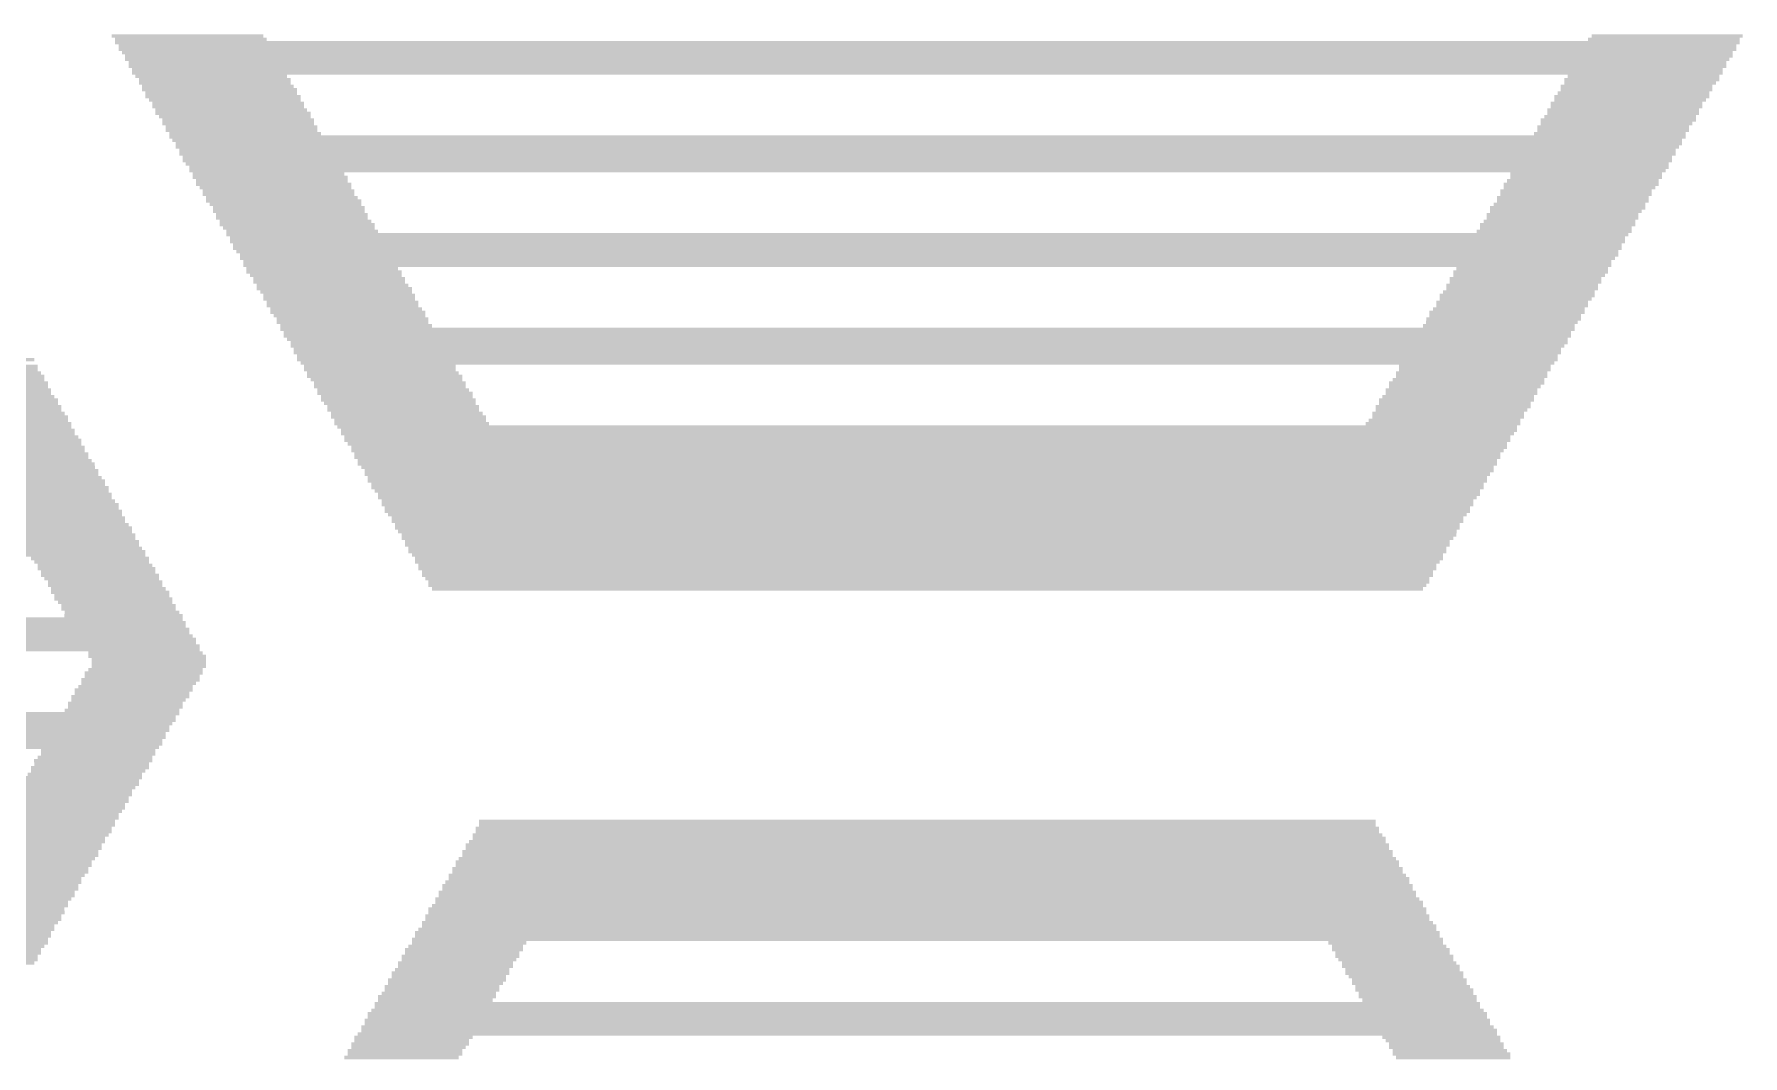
# Model space of a CAD drawing. Extents: x -51 to 50, y -27 to 29.
# Drawn here: x -38.64 to -27.91, y -3.95 to 2.47 of the extents above; entities that cross this region are included whole.
import ezdxf

# ---------------------------------------------------------------- set-up
doc = ezdxf.new("R2010")
doc.units = 0
doc.layers.add('201', color=6, linetype='CONTINUOUS')

# ---------------------------------------------------------------- blocks, each defined once
blk = doc.blocks.new('RECT')
blk.add_solid([(-0.5, -0.5), (0.5, -0.5), (-0.5, 0.5), (0.5, 0.5)])

msp = doc.modelspace()

# ---------------------------------------------------------------- block references
at = {"layer": '201', "rotation": 180}
for p, xscale, yscale in [((-37.6771, 2.4553), 0.9525, 0.0211), ((-37.6568, 2.4342), 0.9525, 0.0211), ((-33.0314, 2.413), 10.2032, 0.0213), ((-33.0302, 2.3918), 10.16, 0.0211), ((-33.0302, 2.3707), 10.16, 0.0211), ((-28.4061, 2.4342), 0.9525, 0.0211), ((-28.3845, 2.4553), 0.95, 0.0211), ((-33.0314, 2.3495), 10.1168, 0.0213), ((-33.0213, 2.3283), 10.0965, 0.0211), ((-33.0314, 2.3072), 10.0762, 0.0211), ((-33.0302, 2.286), 10.033, 0.0213), ((-33.0302, 2.2648), 10.033, 0.0211), ((-33.0314, 2.2437), 9.9898, 0.0211), ((-33.0314, 2.2225), 9.9898, 0.0213), ((-37.5298, 2.2013), 0.9525, 0.0211), ((-37.5069, 2.1802), 0.9525, 0.0211), ((-37.5069, 2.159), 0.9525, 0.0213), ((-37.4866, 2.1378), 0.9525, 0.0211), ((-28.5763, 2.1378), 0.9525, 0.0211), ((-28.5433, 2.1802), 0.9728, 0.0211), ((-28.5534, 2.159), 0.9525, 0.0213), ((-28.5331, 2.2013), 0.9525, 0.0211), ((-37.4764, 2.1167), 0.9728, 0.0211), ((-37.4663, 2.0955), 0.9525, 0.0213), ((-37.4548, 2.0743), 0.9754, 0.0211), ((-37.4434, 2.0532), 0.9525, 0.0211), ((-37.4231, 2.032), 0.9525, 0.0213), ((-28.6398, 2.032), 0.9525, 0.0213), ((-28.6068, 2.0743), 0.9728, 0.0211), ((-28.6169, 2.0532), 0.9525, 0.0211), ((-28.5966, 2.0955), 0.9525, 0.0213), ((-28.5763, 2.1167), 0.9525, 0.0211), ((-37.4231, 2.0108), 0.9525, 0.0211), ((-37.4028, 1.9897), 0.9525, 0.0211), ((-37.3913, 1.9685), 0.9754, 0.0213), ((-37.3799, 1.9473), 0.9525, 0.0211), ((-37.3596, 1.9262), 0.9525, 0.0211), ((-28.6918, 1.9262), 0.9754, 0.0211), ((-28.6804, 1.9473), 0.9525, 0.0211), ((-28.6601, 1.9897), 0.9525, 0.0211), ((-28.6601, 1.9685), 0.9525, 0.0213), ((-28.6398, 2.0108), 0.9525, 0.0211), ((-37.3596, 1.905), 0.9525, 0.0213), ((-37.3393, 1.8838), 0.9525, 0.0211), ((-37.3393, 1.8627), 0.9525, 0.0211), ((-37.3164, 1.8415), 0.9525, 0.0213), ((-33.0302, 1.8203), 9.525, 0.0211), ((-28.7439, 1.8415), 0.9525, 0.0213), ((-28.7236, 1.8838), 0.9525, 0.0211), ((-28.7236, 1.8627), 0.9525, 0.0211), ((-28.7033, 1.905), 0.9525, 0.0213), ((-33.0314, 1.7992), 9.4818, 0.0211), ((-33.0213, 1.778), 9.4615, 0.0213), ((-33.0314, 1.7568), 9.4412, 0.0211), ((-33.0302, 1.7357), 9.398, 0.0211), ((-33.0302, 1.7145), 9.398, 0.0213), ((-33.0314, 1.6933), 9.3548, 0.0211), ((-33.0314, 1.6722), 9.3548, 0.0211), ((-33.0314, 1.651), 9.3142, 0.0213), ((-33.0302, 1.6087), 9.271, 0.0211), ((-33.02, 1.6298), 9.2913, 0.0211), ((-37.1691, 1.5875), 0.9525, 0.0213), ((-37.1589, 1.5663), 0.9728, 0.0211), ((-37.1488, 1.5452), 0.9525, 0.0211), ((-37.1373, 1.524), 0.9754, 0.0213), ((-37.1259, 1.5028), 0.9525, 0.0211), ((-28.9243, 1.524), 0.9728, 0.0213), ((-28.9344, 1.5028), 0.9525, 0.0211), ((-28.9141, 1.5452), 0.9525, 0.0211), ((-28.8938, 1.5875), 0.9525, 0.0213), ((-28.8938, 1.5663), 0.9525, 0.0211), ((-37.1056, 1.4817), 0.9525, 0.0211), ((-37.1056, 1.4605), 0.9525, 0.0213), ((-37.0853, 1.4393), 0.9525, 0.0211), ((-37.0738, 1.4182), 0.9754, 0.0211), ((-37.0624, 1.397), 0.9525, 0.0213), ((-28.9979, 1.397), 0.9525, 0.0213), ((-28.9776, 1.4393), 0.9525, 0.0211), ((-28.9776, 1.4182), 0.9525, 0.0211), ((-28.9573, 1.4817), 0.9525, 0.0211), ((-28.9573, 1.4605), 0.9525, 0.0213), ((-37.0421, 1.3758), 0.9525, 0.0211), ((-37.0421, 1.3547), 0.9525, 0.0211), ((-37.0218, 1.3335), 0.9525, 0.0213), ((-37.0218, 1.3123), 0.9525, 0.0211), ((-36.9989, 1.2912), 0.9525, 0.0211), ((-29.0614, 1.2912), 0.9525, 0.0211), ((-29.0411, 1.3335), 0.9525, 0.0213), ((-29.0411, 1.3123), 0.9525, 0.0211), ((-29.0208, 1.3547), 0.9525, 0.0211), ((-29.0093, 1.3758), 0.9754, 0.0211), ((-36.9888, 1.27), 0.9728, 0.0213), ((-36.9786, 1.2488), 0.9525, 0.0211), ((-36.9583, 1.2277), 0.9525, 0.0211), ((-33.0314, 1.2065), 8.8062, 0.0213), ((-33.0302, 1.1853), 8.763, 0.0211), ((-29.0944, 1.2277), 0.9728, 0.0211), ((-29.0728, 1.27), 0.9754, 0.0213), ((-29.0843, 1.2488), 0.9525, 0.0211), ((-33.0302, 1.1642), 8.763, 0.0211), ((-33.0314, 1.143), 8.7198, 0.0213), ((-33.0314, 1.1218), 8.7198, 0.0211), ((-33.0314, 1.1007), 8.6792, 0.0211), ((-33.02, 1.0795), 8.6563, 0.0213), ((-33.0302, 1.0583), 8.636, 0.0211), ((-33.0314, 1.0372), 8.5928, 0.0211), ((-33.0314, 1.016), 8.5928, 0.0213), ((-36.8313, 0.9948), 0.9525, 0.0211), ((-36.8198, 0.9737), 0.9754, 0.0211), ((-29.2417, 0.9737), 0.9728, 0.0211), ((-29.2316, 0.9948), 0.9525, 0.0211), ((-36.8084, 0.9525), 0.9525, 0.0213), ((-36.7881, 0.9313), 0.9525, 0.0211), ((-36.7881, 0.9102), 0.9525, 0.0211), ((-36.7678, 0.889), 0.9525, 0.0213), ((-36.7563, 0.8678), 0.9754, 0.0211), ((-29.2951, 0.889), 0.9525, 0.0213), ((-29.2951, 0.8678), 0.9525, 0.0211), ((-29.2748, 0.9313), 0.9525, 0.0211), ((-29.2748, 0.9102), 0.9525, 0.0211), ((-29.2519, 0.9525), 0.9525, 0.0213), ((-36.7449, 0.8467), 0.9525, 0.0211), ((-36.7246, 0.8255), 0.9525, 0.0213), ((-36.7246, 0.8043), 0.9525, 0.0211), ((-36.7043, 0.7832), 0.9525, 0.0211), ((-36.7043, 0.762), 0.9525, 0.0213), ((-36.6814, 0.7408), 0.9525, 0.0211), ((-29.3789, 0.7408), 0.9525, 0.0211), ((-29.3586, 0.7832), 0.9525, 0.0211), ((-29.3586, 0.762), 0.9525, 0.0213), ((-29.3268, 0.8255), 0.9754, 0.0213), ((-29.337, 0.8043), 0.955, 0.0211), ((-29.3154, 0.8467), 0.9525, 0.0211), ((-36.6713, 0.7197), 0.9728, 0.0211), ((-36.6611, 0.6985), 0.9525, 0.0213), ((-36.6408, 0.6773), 0.9525, 0.0211), ((-36.6408, 0.6562), 0.9525, 0.0211), ((-36.6179, 0.635), 0.9525, 0.0213), ((-29.4424, 0.635), 0.9525, 0.0213), ((-29.4221, 0.6562), 0.9525, 0.0211), ((-29.4119, 0.6773), 0.9728, 0.0211), ((-29.4018, 0.6985), 0.9525, 0.0213), ((-29.3903, 0.7197), 0.9754, 0.0211), ((-33.0302, 0.6138), 8.128, 0.0211), ((-33.0314, 0.5927), 8.0848, 0.0211), ((-33.0314, 0.5715), 8.0848, 0.0213), ((-33.0314, 0.5503), 8.0442, 0.0211), ((-33.02, 0.5292), 8.0213, 0.0211), ((-43.1495, 0.4233), 9.017, 0.0211), ((-33.0302, 0.508), 8.001, 0.0213), ((-33.0314, 0.4868), 7.9578, 0.0211), ((-33.0314, 0.4657), 7.9578, 0.0211), ((-33.0314, 0.4445), 7.9172, 0.0213), ((-33.0314, 0.4233), 7.9172, 0.0211), ((-38.9788, 0.381), 0.7214, 0.0213), ((-38.9788, 0.3598), 0.7214, 0.0211), ((-38.9573, 0.3387), 0.7188, 0.0211), ((-38.9471, 0.3175), 0.7391, 0.0213), ((-33.0302, 0.4022), 7.874, 0.0211), ((-36.4706, 0.381), 0.9525, 0.0213), ((-36.4706, 0.3598), 0.9525, 0.0211), ((-36.4503, 0.3387), 0.9525, 0.0211), ((-36.4388, 0.3175), 0.9754, 0.0213), ((-29.6126, 0.3387), 0.9525, 0.0211), ((-29.6126, 0.3175), 0.9525, 0.0213), ((-29.5923, 0.381), 0.9525, 0.0213), ((-29.5923, 0.3598), 0.9525, 0.0211), ((-38.9369, 0.2963), 0.7188, 0.0211), ((-38.9255, 0.2752), 0.7417, 0.0211), ((-38.9153, 0.254), 0.7214, 0.0213), ((-38.8938, 0.2328), 0.7188, 0.0211), ((-38.8938, 0.2117), 0.7188, 0.0211), ((-36.4274, 0.2963), 0.9525, 0.0211), ((-36.4071, 0.2752), 0.9525, 0.0211), ((-36.4071, 0.254), 0.9525, 0.0213), ((-36.3868, 0.2328), 0.9525, 0.0211), ((-36.3753, 0.2117), 0.9754, 0.0211), ((-29.6761, 0.2328), 0.9525, 0.0211), ((-29.6761, 0.2117), 0.9525, 0.0211), ((-29.6443, 0.2752), 0.9754, 0.0211), ((-29.6558, 0.254), 0.9525, 0.0213), ((-29.6329, 0.2963), 0.9525, 0.0211), ((-38.8734, 0.1905), 0.7188, 0.0213), ((-38.862, 0.1693), 0.7417, 0.0211), ((-38.8417, 0.127), 0.7417, 0.0213), ((-38.8518, 0.1482), 0.7214, 0.0211), ((-38.8302, 0.1058), 0.7188, 0.0211), ((-36.3639, 0.1905), 0.9525, 0.0213), ((-36.3538, 0.1693), 0.9728, 0.0211), ((-36.3436, 0.1482), 0.9525, 0.0211), ((-36.3233, 0.127), 0.9525, 0.0213), ((-36.3233, 0.1058), 0.9525, 0.0211), ((-29.7294, 0.127), 0.9728, 0.0213), ((-29.7396, 0.1058), 0.9525, 0.0211), ((-29.7193, 0.1482), 0.9525, 0.0211), ((-29.7078, 0.1693), 0.9754, 0.0211), ((-29.6964, 0.1905), 0.9525, 0.0213), ((-43.1597, 0), 9.5047, 0.0213), ((-38.8099, 0.0847), 0.7188, 0.0211), ((-38.7985, 0.0635), 0.7417, 0.0213), ((-38.7883, 0.0423), 0.7214, 0.0211), ((-38.7782, 0.0212), 0.7417, 0.0211), ((-36.3004, 0.0847), 0.9525, 0.0211), ((-36.2903, 0.0635), 0.9728, 0.0213), ((-36.2801, 0.0423), 0.9525, 0.0211), ((-36.2699, 0.0212), 0.9728, 0.0211), ((-33.0314, 0), 7.4092, 0.0213), ((-29.7929, 0.0212), 0.9728, 0.0211), ((-29.7828, 0.0423), 0.9525, 0.0211), ((-29.7599, 0.0847), 0.9525, 0.0211), ((-29.7599, 0.0635), 0.9525, 0.0213), ((-43.1597, -0.1058), 9.6317, 0.0211), ((-43.1483, -0.0847), 9.6088, 0.0211), ((-43.1584, -0.0635), 9.5885, 0.0213), ((-43.1597, -0.0423), 9.5453, 0.0211), ((-43.1495, -0.0212), 9.525, 0.0211), ((-33.02, -0.0212), 7.3863, 0.0211), ((-33.0302, -0.0423), 7.366, 0.0211), ((-33.0314, -0.0635), 7.3228, 0.0213), ((-33.0314, -0.0847), 7.3228, 0.0211), ((-33.0314, -0.1058), 7.2822, 0.0211), ((-43.1584, -0.1905), 9.7155, 0.0213), ((-43.1597, -0.1482), 9.6723, 0.0211), ((-43.1483, -0.1693), 9.6952, 0.0211), ((-43.1495, -0.127), 9.652, 0.0213), ((-38.6397, -0.2117), 0.7188, 0.0211), ((-33.02, -0.127), 7.2593, 0.0213), ((-33.0302, -0.1482), 7.239, 0.0211), ((-33.0314, -0.1693), 7.1958, 0.0211), ((-33.0314, -0.1905), 7.1958, 0.0213), ((-33.0314, -0.2117), 7.1552, 0.0211), ((-38.6296, -0.2328), 0.7391, 0.0211), ((-38.6194, -0.254), 0.7188, 0.0213), ((-38.608, -0.2752), 0.7417, 0.0211), ((-38.5978, -0.2963), 0.7214, 0.0211), ((-38.5763, -0.3175), 0.7188, 0.0213), ((-33.0314, -0.2328), 7.1552, 0.0211), ((-33.0302, -0.254), 7.112, 0.0213), ((-33.02, -0.2752), 7.0917, 0.0211), ((-33.0314, -0.2963), 7.0688, 0.0211), ((-33.0314, -0.3175), 7.0282, 0.0213), ((-38.5661, -0.3387), 0.7391, 0.0211), ((-38.5559, -0.3598), 0.7188, 0.0211), ((-38.5445, -0.381), 0.7417, 0.0213), ((-38.5343, -0.4022), 0.7214, 0.0211), ((-38.5242, -0.4233), 0.7417, 0.0211), ((-33.0314, -0.3387), 7.0282, 0.0211), ((-33.0302, -0.3598), 6.985, 0.0211), ((-33.0302, -0.381), 6.985, 0.0213), ((-33.0314, -0.4022), 6.9418, 0.0211), ((-33.0213, -0.4233), 6.9215, 0.0211), ((-38.5128, -0.4445), 0.7188, 0.0213), ((-38.4924, -0.4657), 0.7188, 0.0211), ((-38.481, -0.4868), 0.7417, 0.0211), ((-38.4607, -0.5292), 0.7417, 0.0211), ((-38.4708, -0.508), 0.7214, 0.0213), ((-33.0314, -0.4445), 6.9012, 0.0213), ((-33.0302, -0.4657), 6.858, 0.0211), ((-33.0302, -0.4868), 6.858, 0.0211), ((-33.0314, -0.508), 6.8148, 0.0213), ((-33.0314, -0.5292), 6.8148, 0.0211), ((-43.1584, -0.6138), 10.2235, 0.0211), ((-43.1483, -0.635), 10.2438, 0.0213), ((-43.1597, -0.5927), 10.1803, 0.0211), ((-38.4492, -0.5503), 0.7188, 0.0211), ((-38.4289, -0.5715), 0.7188, 0.0213), ((-33.0314, -0.5503), 6.7742, 0.0211), ((-33.0302, -0.5715), 6.731, 0.0213), ((-33.0302, -0.5927), 6.731, 0.0211), ((-33.0314, -0.6138), 6.6878, 0.0211), ((-33.0314, -0.635), 6.6878, 0.0213), ((-43.1584, -0.7408), 10.3505, 0.0211), ((-43.1483, -0.7197), 10.3302, 0.0211), ((-43.1597, -0.6985), 10.3073, 0.0213), ((-43.1597, -0.6562), 10.2667, 0.0211), ((-43.1495, -0.6773), 10.287, 0.0211), ((-33.0314, -0.6562), 6.6472, 0.0211), ((-33.02, -0.6773), 6.6243, 0.0211), ((-33.0302, -0.6985), 6.604, 0.0213), ((-33.0314, -0.7197), 6.5608, 0.0211), ((-33.0314, -0.7408), 6.5608, 0.0211), ((-43.1597, -0.8043), 10.4343, 0.0211), ((-43.1597, -0.762), 10.3937, 0.0213), ((-43.1495, -0.7832), 10.414, 0.0211), ((-38.2905, -0.8255), 0.7417, 0.0213), ((-38.2803, -0.8467), 0.7214, 0.0211), ((-38.2587, -0.8678), 0.7188, 0.0211), ((-33.0314, -0.762), 6.5202, 0.0213), ((-33.0314, -0.7832), 6.5202, 0.0211), ((-33.0302, -0.8043), 6.477, 0.0211), ((-33.02, -0.8255), 6.4567, 0.0213), ((-33.0314, -0.8467), 6.4338, 0.0211), ((-33.0314, -0.8678), 6.3932, 0.0211), ((-38.2486, -0.889), 0.7391, 0.0213), ((-38.2384, -0.9102), 0.7188, 0.0211), ((-38.227, -0.9313), 0.7417, 0.0211), ((-38.2168, -0.9525), 0.7214, 0.0213), ((-38.1953, -0.9737), 0.7188, 0.0211), ((-33.0314, -0.889), 6.3932, 0.0213), ((-33.0302, -0.9102), 6.35, 0.0211), ((-33.0302, -0.9313), 6.35, 0.0211), ((-33.0314, -0.9525), 6.3068, 0.0213), ((-33.0213, -0.9737), 6.2865, 0.0211), ((-38.1953, -0.9948), 0.7188, 0.0211), ((-38.1749, -1.016), 0.7188, 0.0213), ((-38.1635, -1.0372), 0.7417, 0.0211), ((-38.1533, -1.0583), 0.7214, 0.0211), ((-38.1432, -1.0795), 0.7417, 0.0213), ((-33.0314, -0.9948), 6.2662, 0.0211), ((-33.0302, -1.016), 6.223, 0.0213), ((-38.1318, -1.1007), 0.7188, 0.0211), ((-38.1114, -1.1218), 0.7188, 0.0211), ((-38.1114, -1.143), 0.7188, 0.0213), ((-38.0898, -1.1642), 0.7214, 0.0211), ((-38.0797, -1.1853), 0.7417, 0.0211), ((-44.2278, -1.27), 13.1242, 0.0213), ((-44.2278, -1.2912), 13.1242, 0.0211), ((-44.2493, -1.2065), 13.081, 0.0213), ((-44.2392, -1.2277), 13.1013, 0.0211), ((-44.2392, -1.2488), 13.1013, 0.0211), ((-44.2176, -1.3123), 13.1445, 0.0211), ((-44.196, -1.3758), 13.1877, 0.0211), ((-44.196, -1.397), 13.1877, 0.0213), ((-44.2074, -1.3335), 13.1648, 0.0213), ((-44.2074, -1.3547), 13.1648, 0.0211), ((-37.9413, -1.4182), 0.7188, 0.0211), ((-37.9311, -1.4393), 0.7391, 0.0211), ((-37.9209, -1.4605), 0.7188, 0.0213), ((-37.9209, -1.4817), 0.7188, 0.0211), ((-37.9209, -1.5028), 0.7188, 0.0211), ((-37.973, -1.5875), 0.7417, 0.0213), ((-37.9844, -1.6087), 0.7188, 0.0211), ((-37.9527, -1.5452), 0.7417, 0.0211), ((-37.9628, -1.5663), 0.7214, 0.0211), ((-37.9413, -1.524), 0.7188, 0.0213), ((-38.0365, -1.6933), 0.7417, 0.0211), ((-38.0479, -1.7145), 0.7188, 0.0213), ((-38.0162, -1.651), 0.7417, 0.0213), ((-38.0263, -1.6722), 0.7214, 0.0211), ((-38.0048, -1.6298), 0.7188, 0.0211), ((-44.2595, -1.7992), 13.0607, 0.0211), ((-44.2709, -1.8203), 13.0378, 0.0211), ((-38.0898, -1.778), 0.7214, 0.0213), ((-38.0682, -1.7357), 0.7188, 0.0211), ((-38.0682, -1.7568), 0.7188, 0.0211), ((-44.2811, -1.8627), 13.0175, 0.0211), ((-44.2913, -1.8838), 12.9972, 0.0211), ((-44.2913, -1.905), 12.9972, 0.0213), ((-44.3027, -1.9262), 12.9743, 0.0211), ((-44.2709, -1.8415), 13.0378, 0.0213), ((-44.3027, -1.9473), 12.9743, 0.0211), ((-44.323, -2.0108), 12.9337, 0.0211), ((-44.3128, -1.9685), 12.954, 0.0213), ((-44.3128, -1.9897), 12.954, 0.0211), ((-38.2384, -2.032), 0.7188, 0.0213), ((-38.2905, -2.1378), 0.7417, 0.0211), ((-38.2702, -2.0955), 0.7417, 0.0213), ((-38.2803, -2.1167), 0.7214, 0.0211), ((-38.2587, -2.0743), 0.7188, 0.0211), ((-38.2384, -2.0532), 0.7188, 0.0211), ((-38.354, -2.2437), 0.7417, 0.0211), ((-38.3337, -2.2013), 0.7417, 0.0211), ((-38.3438, -2.2225), 0.7214, 0.0213), ((-38.3223, -2.1802), 0.7188, 0.0211), ((-38.3019, -2.159), 0.7188, 0.0213), ((-38.4175, -2.3495), 0.7417, 0.0213), ((-38.4289, -2.3707), 0.7188, 0.0211), ((-38.4073, -2.3283), 0.7214, 0.0211), ((-38.3858, -2.286), 0.7188, 0.0213), ((-38.3858, -2.3072), 0.7188, 0.0211), ((-38.3654, -2.2648), 0.7188, 0.0211), ((-43.1597, -2.413), 10.1397, 0.0213), ((-43.1584, -2.4342), 10.0965, 0.0211), ((-43.1483, -2.4553), 10.0762, 0.0211), ((-43.1597, -2.4765), 10.0533, 0.0213), ((-38.4391, -2.3918), 0.7391, 0.0211), ((-33.0314, -2.4765), 5.6312, 0.0213), ((-43.1495, -2.4977), 10.033, 0.0211), ((-43.1597, -2.5188), 10.0127, 0.0211), ((-43.1483, -2.54), 9.9898, 0.0213), ((-43.1584, -2.5612), 9.9695, 0.0211), ((-43.1597, -2.5823), 9.9263, 0.0211), ((-33.0302, -2.5612), 5.715, 0.0211), ((-33.02, -2.5823), 5.7353, 0.0211), ((-33.0314, -2.5188), 5.6718, 0.0211), ((-33.0314, -2.54), 5.6718, 0.0213), ((-33.0314, -2.4977), 5.6312, 0.0211), ((-43.1495, -2.6035), 9.906, 0.0213), ((-38.608, -2.6882), 0.7417, 0.0211), ((-38.5877, -2.6458), 0.7417, 0.0211), ((-38.5978, -2.667), 0.7214, 0.0213), ((-38.5763, -2.6247), 0.7188, 0.0211), ((-33.0302, -2.667), 5.842, 0.0213), ((-33.0302, -2.6882), 5.842, 0.0211), ((-33.0314, -2.6247), 5.7988, 0.0211), ((-33.0314, -2.6458), 5.7988, 0.0211), ((-33.0314, -2.6035), 5.7582, 0.0213), ((-38.6715, -2.794), 0.7417, 0.0213), ((-38.6512, -2.7517), 0.7417, 0.0211), ((-38.6613, -2.7728), 0.7214, 0.0211), ((-38.6397, -2.7305), 0.7188, 0.0213), ((-38.6194, -2.7093), 0.7188, 0.0211), ((-33.0302, -2.7728), 5.969, 0.0211), ((-33.0302, -2.794), 5.969, 0.0213), ((-33.0314, -2.7305), 5.9258, 0.0213), ((-33.0314, -2.7517), 5.9258, 0.0211), ((-33.0314, -2.7093), 5.8852, 0.0211), ((-38.735, -2.8998), 0.7417, 0.0211), ((-38.7248, -2.8787), 0.7214, 0.0211), ((-38.7033, -2.8363), 0.7188, 0.0211), ((-38.7033, -2.8575), 0.7188, 0.0213), ((-38.6829, -2.8152), 0.7188, 0.0211), ((-33.0302, -2.8787), 6.096, 0.0211), ((-33.0302, -2.8998), 6.096, 0.0211), ((-33.0314, -2.8575), 6.0528, 0.0213), ((-33.0314, -2.8152), 6.0122, 0.0211), ((-33.0213, -2.8363), 6.0325, 0.0211), ((-43.1483, -3.0057), 9.4412, 0.0211), ((-38.7883, -2.9845), 0.7214, 0.0213), ((-38.7668, -2.9633), 0.7188, 0.0211), ((-38.7566, -2.9422), 0.7391, 0.0211), ((-38.7464, -2.921), 0.7188, 0.0213), ((-33.0302, -3.0057), 6.223, 0.0211), ((-33.02, -2.9845), 6.2027, 0.0213), ((-33.0314, -2.9633), 6.1798, 0.0211), ((-33.0314, -2.921), 6.1392, 0.0213), ((-33.0314, -2.9422), 6.1392, 0.0211), ((-43.1597, -3.0268), 9.4183, 0.0211), ((-43.1597, -3.0692), 9.3777, 0.0211), ((-43.1495, -3.048), 9.398, 0.0213), ((-43.1483, -3.0903), 9.3548, 0.0211), ((-43.1584, -3.1115), 9.3345, 0.0213), ((-33.0302, -3.1115), 6.35, 0.0213), ((-33.0314, -3.0692), 6.3068, 0.0211), ((-33.0314, -3.0903), 6.3068, 0.0211), ((-33.0314, -3.0268), 6.2662, 0.0211), ((-33.0314, -3.048), 6.2662, 0.0213), ((-43.1597, -3.1327), 9.2913, 0.0211), ((-43.1495, -3.1538), 9.271, 0.0211), ((-43.1597, -3.175), 9.2507, 0.0213), ((-43.1483, -3.1962), 9.2278, 0.0211), ((-43.1584, -3.2173), 9.2075, 0.0211), ((-33.0302, -3.2173), 6.477, 0.0211), ((-33.0314, -3.175), 6.4338, 0.0213), ((-33.0314, -3.1962), 6.4338, 0.0211), ((-33.0314, -3.1538), 6.3932, 0.0211), ((-33.02, -3.1327), 6.3703, 0.0211), ((-38.9687, -3.302), 0.7417, 0.0213), ((-38.9788, -3.3232), 0.7214, 0.0211), ((-38.9573, -3.2808), 0.7188, 0.0211), ((-38.9255, -3.2385), 0.7417, 0.0213), ((-38.9369, -3.2597), 0.7188, 0.0211), ((-35.9626, -3.3232), 0.7391, 0.0211), ((-35.941, -3.2808), 0.7417, 0.0211), ((-35.9524, -3.302), 0.7188, 0.0213), ((-35.9308, -3.2597), 0.7214, 0.0211), ((-35.9093, -3.2385), 0.7188, 0.0213), ((-30.1523, -3.2385), 0.7214, 0.0213), ((-30.1308, -3.2597), 0.7188, 0.0211), ((-30.1206, -3.2808), 0.7391, 0.0211), ((-30.099, -3.3232), 0.7417, 0.0211), ((-30.1104, -3.302), 0.7188, 0.0213), ((-38.989, -3.3443), 0.7417, 0.0211), ((-39.0004, -3.3655), 0.7188, 0.0213), ((-36.0261, -3.429), 0.7391, 0.0213), ((-36.0159, -3.4078), 0.7188, 0.0211), ((-35.9943, -3.3655), 0.7214, 0.0213), ((-35.9943, -3.3867), 0.7214, 0.0211), ((-35.9728, -3.3443), 0.7188, 0.0211), ((-30.0888, -3.3443), 0.7214, 0.0211), ((-30.0673, -3.3655), 0.7188, 0.0213), ((-30.0571, -3.3867), 0.7391, 0.0211), ((-30.0469, -3.4078), 0.7188, 0.0211), ((-30.0355, -3.429), 0.7417, 0.0213), ((-36.0794, -3.5137), 0.7188, 0.0211), ((-36.0794, -3.5348), 0.7188, 0.0211), ((-36.0477, -3.4713), 0.7417, 0.0211), ((-36.0578, -3.4925), 0.7214, 0.0213), ((-36.0363, -3.4502), 0.7188, 0.0211), ((-30.0253, -3.4502), 0.7214, 0.0211), ((-30.0038, -3.4713), 0.7188, 0.0211), ((-30.0038, -3.4925), 0.7188, 0.0213), ((-29.972, -3.5348), 0.7417, 0.0211), ((-29.9834, -3.5137), 0.7188, 0.0211), ((-33.0314, -3.6195), 6.9418, 0.0213), ((-33.0314, -3.6407), 6.9418, 0.0211), ((-36.1112, -3.5772), 0.7417, 0.0211), ((-36.1213, -3.5983), 0.7214, 0.0211), ((-36.0998, -3.556), 0.7188, 0.0213), ((-29.9618, -3.556), 0.7214, 0.0213), ((-29.9517, -3.5772), 0.7417, 0.0211), ((-29.9403, -3.5983), 0.7188, 0.0211), ((-33.0314, -3.7253), 7.0688, 0.0211), ((-33.0314, -3.7465), 7.0688, 0.0213), ((-33.0314, -3.683), 7.0282, 0.0213), ((-33.0314, -3.7042), 7.0282, 0.0211), ((-33.0302, -3.6618), 6.985, 0.0211), ((-36.2801, -3.8735), 0.7391, 0.0213), ((-36.2585, -3.8312), 0.7417, 0.0211), ((-36.2699, -3.8523), 0.7188, 0.0211), ((-33.0314, -3.81), 7.1552, 0.0213), ((-33.0302, -3.7677), 7.112, 0.0211), ((-33.02, -3.7888), 7.1323, 0.0211), ((-29.8031, -3.8312), 0.7391, 0.0211), ((-29.7929, -3.8523), 0.7188, 0.0211), ((-29.7713, -3.8735), 0.7214, 0.0213), ((-36.3334, -3.9582), 0.7188, 0.0211), ((-36.3118, -3.9158), 0.7214, 0.0211), ((-36.3118, -3.937), 0.7214, 0.0213), ((-36.2903, -3.8947), 0.7188, 0.0211), ((-29.7713, -3.8947), 0.7214, 0.0211), ((-29.7498, -3.9158), 0.7188, 0.0211), ((-29.7396, -3.937), 0.7391, 0.0213), ((-29.7294, -3.9582), 0.7188, 0.0211)]:
    msp.add_blockref('RECT', p, dxfattribs=dict(at, xscale=xscale, yscale=yscale))

doc.saveas('drawing.dxf')
